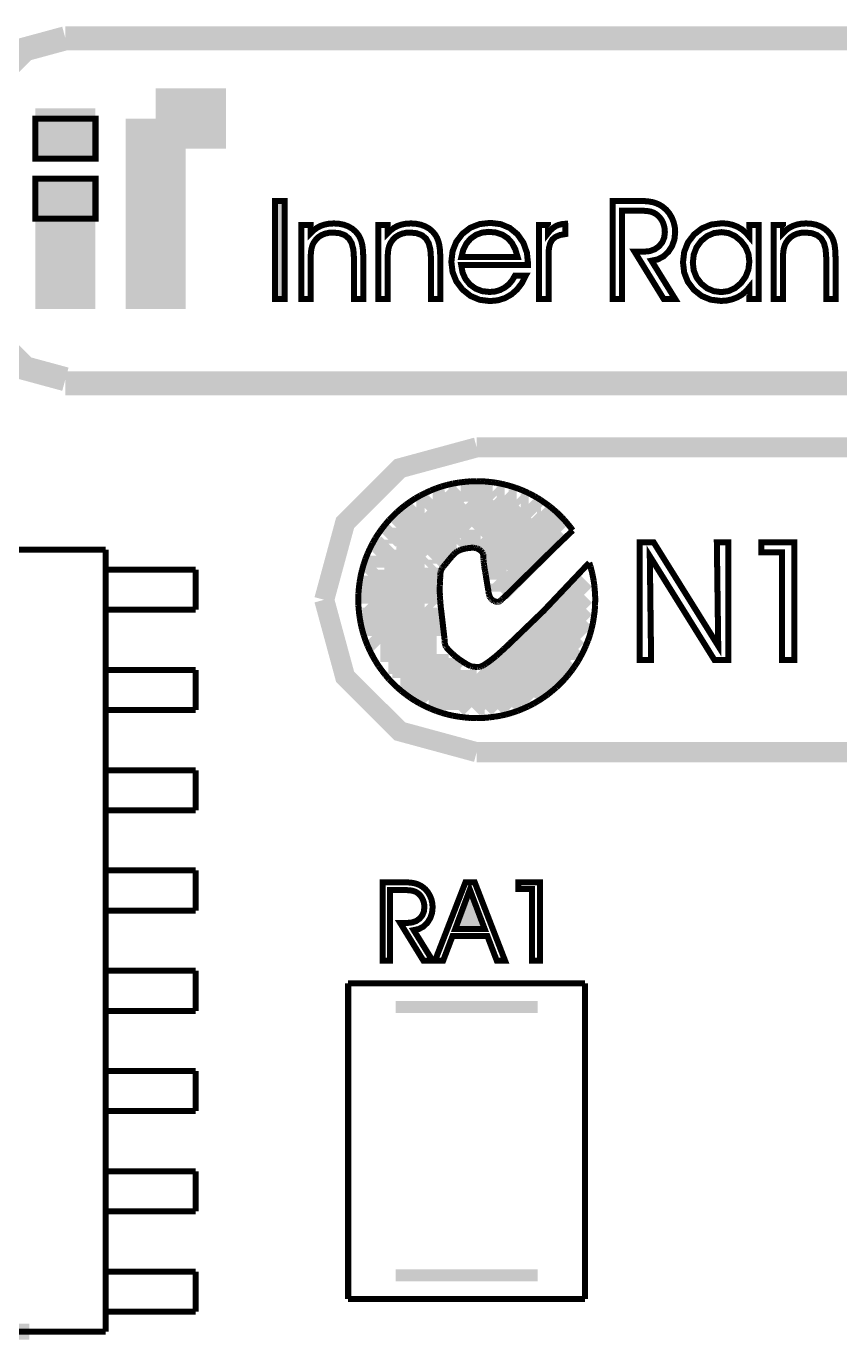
# Model space of a CAD drawing. Extents: x -1.96 to 2.19, y -1.6 to 2.11.
# Drawn here: x -0.038 to 0.368, y -0.251 to 0.404 of the extents above; entities that cross this region are included whole.
import ezdxf

# ---------------------------------------------------------------- set-up
doc = ezdxf.new("R2010")
doc.units = 0
doc.header["$LTSCALE"] = 0.000394
doc.layers.add('M4', color=7, linetype='CONTINUOUS')
doc.layers.add('TO', color=7, linetype='CONTINUOUS')

msp = doc.modelspace()

# ---------------------------------------------------------------- linework, layer by layer
at = {"layer": 'M4', "color": 7, "linetype": 'CONTINUOUS', "const_width": 0.003}
for points in [[(-0.148433, 0.143472), (0.001567, 0.143472)], [(0.001567, -0.246524), (0.001567, 0.143472)], [(0.001567, 0.133472), (0.046567, 0.133472)], [(0.046567, 0.113472), (0.046567, 0.133472)], [(0.001567, 0.113472), (0.046567, 0.113472)], [(0.001567, 0.083472), (0.046567, 0.083472)], [(0.046567, 0.063472), (0.046567, 0.083472)], [(0.001567, 0.063472), (0.046567, 0.063472)], [(0.001567, 0.033472), (0.046567, 0.033472)], [(0.046567, 0.013472), (0.046567, 0.033472)], [(0.001567, 0.013472), (0.046567, 0.013472)], [(0.001567, -0.016524), (0.046567, -0.016524)], [(0.046567, -0.036524), (0.046567, -0.016524)], [(0.001567, -0.036524), (0.046567, -0.036524)], [(0.001567, -0.066524), (0.046567, -0.066524)], [(0.046567, -0.086524), (0.046567, -0.066524)], [(0.122512, -0.072783), (0.240618, -0.072783)], [(0.122512, -0.230264), (0.122512, -0.072783)], [(0.240618, -0.230264), (0.240618, -0.072783)], [(0.001567, -0.086524), (0.046567, -0.086524)], [(0.001567, -0.116524), (0.046567, -0.116524)], [(0.046567, -0.136524), (0.046567, -0.116524)], [(0.001567, -0.136524), (0.046567, -0.136524)], [(0.001567, -0.166524), (0.046567, -0.166524)], [(0.046567, -0.186524), (0.046567, -0.166524)], [(0.001567, -0.186524), (0.046567, -0.186524)], [(0.001567, -0.216524), (0.046567, -0.216524)], [(0.046567, -0.236524), (0.046567, -0.216524)], [(0.122512, -0.230264), (0.240618, -0.230264)], [(0.001567, -0.236524), (0.046567, -0.236524)], [(-0.043433, -0.246524), (0.001567, -0.246524)]]:
    msp.add_lwpolyline(points, dxfattribs=at)
at = {"layer": 'TO', "color": 7, "linetype": 'CONTINUOUS'}
for points, const_width in [([(-0.018433, 0.398469), (-0.038592, 0.392994), (-0.052955, 0.378632), (-0.058429, 0.358472)], 0.012), ([(-0.018433, 0.398469), (-0.038592, 0.392994), (-0.052955, 0.378632), (-0.058429, 0.358472)], 0.012), ([(-0.018433, 0.398472), (0.446567, 0.398472)], 0.012), ([(-0.018433, 0.358472), (-0.018433, 0.363472)], 0.03), ([(0.026567, 0.358472), (0.061567, 0.358472)], 0.03), ([(0.026567, 0.263472), (0.026567, 0.358472)], 0.03), ([(-0.033433, 0.338472), (-0.003433, 0.338472), (-0.003433, 0.358472), (-0.033433, 0.358472), (-0.033433, 0.338472)], 0.003), ([(-0.033433, 0.308472), (-0.003433, 0.308472), (-0.003433, 0.328472), (-0.033433, 0.328472), (-0.033433, 0.308472)], 0.003), ([(-0.018433, 0.263472), (-0.018433, 0.308472)], 0.03), ([(0.090835, 0.268472), (0.086031, 0.268472), (0.086031, 0.31737), (0.090835, 0.31737), (0.090835, 0.268472)], 0.003), ([(0.090835, 0.268472), (0.086031, 0.268472), (0.086031, 0.31737), (0.090835, 0.31737), (0.090835, 0.268472)], 0.003), ([(0.259051, 0.312571), (0.259051, 0.268472), (0.254315, 0.268472), (0.254315, 0.31737), (0.267453, 0.31737), (0.27015, 0.317298), (0.272472, 0.317081), (0.274421, 0.31672), (0.276121, 0.316188), (0.277714, 0.315464), (0.279201, 0.314551), (0.281012, 0.313035), (0.282551, 0.31121), (0.283819, 0.309075), (0.284765, 0.306747), (0.285329, 0.304328), (0.285516, 0.301819), (0.285142, 0.298211), (0.284019, 0.294955), (0.282146, 0.292051), (0.279704, 0.289728), (0.27689, 0.288238), (0.273701, 0.287579), (0.285516, 0.268472), (0.279807, 0.268472), (0.265295, 0.292051), (0.269929, 0.292051), (0.272829, 0.292353), (0.275341, 0.293259), (0.277469, 0.294768), (0.279085, 0.296754), (0.280057, 0.299086), (0.280382, 0.30176), (0.280282, 0.30343), (0.279984, 0.304998), (0.279488, 0.306461), (0.278803, 0.307809), (0.277924, 0.309037), (0.27685, 0.31015), (0.275824, 0.310937), (0.274667, 0.31156), (0.273378, 0.31202), (0.27167, 0.312325), (0.269254, 0.312509), (0.266134, 0.312571), (0.259051, 0.312571)], 0.003), ([(0.259051, 0.312571), (0.259051, 0.268472), (0.254315, 0.268472), (0.254315, 0.31737), (0.267453, 0.31737), (0.27015, 0.317298), (0.272472, 0.317081), (0.274421, 0.31672), (0.276121, 0.316188), (0.277714, 0.315464), (0.279201, 0.314551), (0.281012, 0.313035), (0.282551, 0.31121), (0.283819, 0.309075), (0.284765, 0.306747), (0.285329, 0.304328), (0.285516, 0.301819), (0.285142, 0.298211), (0.284019, 0.294955), (0.282146, 0.292051), (0.279704, 0.289728), (0.27689, 0.288238), (0.273701, 0.287579), (0.285516, 0.268472), (0.279807, 0.268472), (0.265295, 0.292051), (0.269929, 0.292051), (0.272829, 0.292353), (0.275341, 0.293259), (0.277469, 0.294768), (0.279085, 0.296754), (0.280057, 0.299086), (0.280382, 0.30176), (0.280282, 0.30343), (0.279984, 0.304998), (0.279488, 0.306461), (0.278803, 0.307809), (0.277924, 0.309037), (0.27685, 0.31015), (0.275824, 0.310937), (0.274667, 0.31156), (0.273378, 0.31202), (0.27167, 0.312325), (0.269254, 0.312509), (0.266134, 0.312571), (0.259051, 0.312571)], 0.003), ([(0.212205, 0.285437), (0.178858, 0.285437), (0.179535, 0.281672), (0.180992, 0.278422), (0.183228, 0.275681), (0.186059, 0.273618), (0.189325, 0.272381), (0.193028, 0.271969), (0.19571, 0.272208), (0.198205, 0.272927), (0.200512, 0.274122), (0.202559, 0.275751), (0.204274, 0.277753), (0.20565, 0.28013), (0.211024, 0.28013), (0.209095, 0.276359), (0.206705, 0.273224), (0.203858, 0.27072), (0.200615, 0.268894), (0.197051, 0.267796), (0.193165, 0.267429), (0.188064, 0.268067), (0.183517, 0.269981), (0.179524, 0.273173), (0.176429, 0.27726), (0.174572, 0.281862), (0.173953, 0.286972), (0.17456, 0.292274), (0.17638, 0.296919), (0.179409, 0.300913), (0.183383, 0.303977), (0.188033, 0.305813), (0.193358, 0.306425), (0.198576, 0.305788), (0.203105, 0.303876), (0.206945, 0.300693), (0.209866, 0.296483), (0.21162, 0.291508), (0.212205, 0.285768), (0.212205, 0.285437)], 0.003), ([(0.212205, 0.285437), (0.178858, 0.285437), (0.179535, 0.281672), (0.180992, 0.278422), (0.183228, 0.275681), (0.186059, 0.273618), (0.189325, 0.272381), (0.193028, 0.271969), (0.19571, 0.272208), (0.198205, 0.272927), (0.200512, 0.274122), (0.202559, 0.275751), (0.204274, 0.277753), (0.20565, 0.28013), (0.211024, 0.28013), (0.209095, 0.276359), (0.206705, 0.273224), (0.203858, 0.27072), (0.200615, 0.268894), (0.197051, 0.267796), (0.193165, 0.267429), (0.188064, 0.268067), (0.183517, 0.269981), (0.179524, 0.273173), (0.176429, 0.27726), (0.174572, 0.281862), (0.173953, 0.286972), (0.17456, 0.292274), (0.17638, 0.296919), (0.179409, 0.300913), (0.183383, 0.303977), (0.188033, 0.305813), (0.193358, 0.306425), (0.198576, 0.305788), (0.203105, 0.303876), (0.206945, 0.300693), (0.209866, 0.296483), (0.21162, 0.291508), (0.212205, 0.285768), (0.212205, 0.285437)], 0.003), ([(0.099193, 0.305417), (0.103787, 0.305417), (0.103787, 0.301209), (0.10532, 0.302746), (0.107005, 0.303987), (0.108843, 0.304933), (0.110849, 0.305611), (0.113038, 0.306015), (0.115409, 0.30615), (0.118018, 0.305982), (0.120428, 0.305478), (0.122646, 0.304638), (0.124615, 0.303484), (0.126289, 0.302039), (0.127665, 0.300303), (0.128433, 0.298908), (0.129044, 0.297357), (0.1295, 0.29565), (0.129805, 0.293591), (0.129987, 0.290966), (0.130047, 0.287776), (0.130047, 0.268472), (0.125382, 0.268472), (0.125382, 0.28915), (0.125104, 0.293118), (0.124271, 0.296284), (0.122886, 0.298654), (0.12088, 0.300297), (0.118208, 0.301282), (0.114874, 0.30161), (0.112809, 0.301466), (0.110922, 0.301034), (0.109209, 0.300315), (0.107705, 0.29933), (0.106425, 0.298095), (0.10537, 0.296614), (0.104844, 0.295559), (0.104434, 0.294408), (0.104142, 0.293161), (0.103943, 0.291558), (0.103826, 0.289315), (0.103787, 0.286433), (0.103787, 0.268472), (0.099193, 0.268472), (0.099193, 0.305417)], 0.003), ([(0.099193, 0.305417), (0.103787, 0.305417), (0.103787, 0.301209), (0.10532, 0.302746), (0.107005, 0.303987), (0.108843, 0.304933), (0.110849, 0.305611), (0.113038, 0.306015), (0.115409, 0.30615), (0.118018, 0.305982), (0.120428, 0.305478), (0.122646, 0.304638), (0.124615, 0.303484), (0.126289, 0.302039), (0.127665, 0.300303), (0.128433, 0.298908), (0.129044, 0.297357), (0.1295, 0.29565), (0.129805, 0.293591), (0.129987, 0.290966), (0.130047, 0.287776), (0.130047, 0.268472), (0.125382, 0.268472), (0.125382, 0.28915), (0.125104, 0.293118), (0.124271, 0.296284), (0.122886, 0.298654), (0.12088, 0.300297), (0.118208, 0.301282), (0.114874, 0.30161), (0.112809, 0.301466), (0.110922, 0.301034), (0.109209, 0.300315), (0.107705, 0.29933), (0.106425, 0.298095), (0.10537, 0.296614), (0.104844, 0.295559), (0.104434, 0.294408), (0.104142, 0.293161), (0.103943, 0.291558), (0.103826, 0.289315), (0.103787, 0.286433), (0.103787, 0.268472), (0.099193, 0.268472), (0.099193, 0.305417)], 0.003), ([(0.137583, 0.305417), (0.142177, 0.305417), (0.142177, 0.301209), (0.14371, 0.302746), (0.145395, 0.303987), (0.147232, 0.304933), (0.149238, 0.305611), (0.151428, 0.306015), (0.153799, 0.30615), (0.156408, 0.305982), (0.158818, 0.305478), (0.161035, 0.304638), (0.163005, 0.303484), (0.164678, 0.302039), (0.166055, 0.300303), (0.166823, 0.298908), (0.167434, 0.297357), (0.16789, 0.29565), (0.168194, 0.293591), (0.168376, 0.290966), (0.168437, 0.287776), (0.168437, 0.268472), (0.163772, 0.268472), (0.163772, 0.28915), (0.163494, 0.293118), (0.162661, 0.296284), (0.161276, 0.298654), (0.159269, 0.300297), (0.156598, 0.301282), (0.153264, 0.30161), (0.151198, 0.301466), (0.149312, 0.301034), (0.147598, 0.300315), (0.146095, 0.29933), (0.144815, 0.298095), (0.14376, 0.296614), (0.143234, 0.295559), (0.142824, 0.294408), (0.142531, 0.293161), (0.142333, 0.291558), (0.142216, 0.289315), (0.142177, 0.286433), (0.142177, 0.268472), (0.137583, 0.268472), (0.137583, 0.305417)], 0.003), ([(0.137583, 0.305417), (0.142177, 0.305417), (0.142177, 0.301209), (0.14371, 0.302746), (0.145395, 0.303987), (0.147232, 0.304933), (0.149238, 0.305611), (0.151428, 0.306015), (0.153799, 0.30615), (0.156408, 0.305982), (0.158818, 0.305478), (0.161035, 0.304638), (0.163005, 0.303484), (0.164678, 0.302039), (0.166055, 0.300303), (0.166823, 0.298908), (0.167434, 0.297357), (0.16789, 0.29565), (0.168194, 0.293591), (0.168376, 0.290966), (0.168437, 0.287776), (0.168437, 0.268472), (0.163772, 0.268472), (0.163772, 0.28915), (0.163494, 0.293118), (0.162661, 0.296284), (0.161276, 0.298654), (0.159269, 0.300297), (0.156598, 0.301282), (0.153264, 0.30161), (0.151198, 0.301466), (0.149312, 0.301034), (0.147598, 0.300315), (0.146095, 0.29933), (0.144815, 0.298095), (0.14376, 0.296614), (0.143234, 0.295559), (0.142824, 0.294408), (0.142531, 0.293161), (0.142333, 0.291558), (0.142216, 0.289315), (0.142177, 0.286433), (0.142177, 0.268472), (0.137583, 0.268472), (0.137583, 0.305417)], 0.003), ([(0.206965, 0.289437), (0.205819, 0.293246), (0.204173, 0.296373), (0.202028, 0.298815), (0.199389, 0.300561), (0.196268, 0.301606), (0.192661, 0.301953), (0.189264, 0.301578), (0.18623, 0.300453), (0.183559, 0.298575), (0.181395, 0.296054), (0.179876, 0.29301), (0.178996, 0.289437), (0.206965, 0.289437)], 0.003), ([(0.206965, 0.289437), (0.205819, 0.293246), (0.204173, 0.296373), (0.202028, 0.298815), (0.199389, 0.300561), (0.196268, 0.301606), (0.192661, 0.301953), (0.189264, 0.301578), (0.18623, 0.300453), (0.183559, 0.298575), (0.181395, 0.296054), (0.179876, 0.29301), (0.178996, 0.289437), (0.206965, 0.289437)], 0.003), ([(0.222382, 0.268472), (0.217579, 0.268472), (0.217579, 0.305417), (0.222051, 0.305417), (0.222051, 0.301154), (0.223246, 0.302644), (0.224515, 0.303842), (0.225854, 0.304752), (0.227316, 0.30539), (0.228923, 0.305791), (0.230681, 0.305957), (0.230717, 0.300819), (0.228019, 0.300346), (0.225886, 0.299455), (0.224319, 0.29815), (0.223241, 0.296323), (0.222596, 0.293866), (0.222382, 0.29078), (0.222382, 0.268472)], 0.003), ([(0.222382, 0.268472), (0.217579, 0.268472), (0.217579, 0.305417), (0.222051, 0.305417), (0.222051, 0.301154), (0.223246, 0.302644), (0.224515, 0.303842), (0.225854, 0.304752), (0.227316, 0.30539), (0.228923, 0.305791), (0.230681, 0.305957), (0.230717, 0.300819), (0.228019, 0.300346), (0.225886, 0.299455), (0.224319, 0.29815), (0.223241, 0.296323), (0.222596, 0.293866), (0.222382, 0.29078), (0.222382, 0.268472)], 0.003), ([(0.322496, 0.274319), (0.320844, 0.272342), (0.318847, 0.270674), (0.3165, 0.269311), (0.313915, 0.268306), (0.311198, 0.267702), (0.30835, 0.2675), (0.30324, 0.268118), (0.298729, 0.269971), (0.294823, 0.273059), (0.291816, 0.277051), (0.290014, 0.281625), (0.289413, 0.28678), (0.290028, 0.292002), (0.291872, 0.296624), (0.294941, 0.30065), (0.298929, 0.303744), (0.303537, 0.305601), (0.308764, 0.30622), (0.311527, 0.306029), (0.314131, 0.305452), (0.316579, 0.304488), (0.318819, 0.303163), (0.320791, 0.3015), (0.322496, 0.2995), (0.322496, 0.305417), (0.327126, 0.305417), (0.327126, 0.268472), (0.322496, 0.268472), (0.322496, 0.274319)], 0.003), ([(0.322496, 0.274319), (0.320844, 0.272342), (0.318847, 0.270674), (0.3165, 0.269311), (0.313915, 0.268306), (0.311198, 0.267702), (0.30835, 0.2675), (0.30324, 0.268118), (0.298729, 0.269971), (0.294823, 0.273059), (0.291816, 0.277051), (0.290014, 0.281625), (0.289413, 0.28678), (0.290028, 0.292002), (0.291872, 0.296624), (0.294941, 0.30065), (0.298929, 0.303744), (0.303537, 0.305601), (0.308764, 0.30622), (0.311527, 0.306029), (0.314131, 0.305452), (0.316579, 0.304488), (0.318819, 0.303163), (0.320791, 0.3015), (0.322496, 0.2995), (0.322496, 0.305417), (0.327126, 0.305417), (0.327126, 0.268472), (0.322496, 0.268472), (0.322496, 0.274319)], 0.003), ([(0.322496, 0.287181), (0.32203, 0.290932), (0.320631, 0.29435), (0.318299, 0.297437), (0.315359, 0.299873), (0.312133, 0.301333), (0.308626, 0.301819), (0.304859, 0.301333), (0.301486, 0.299873), (0.298504, 0.297437), (0.296182, 0.294282), (0.294785, 0.29066), (0.294319, 0.286571), (0.294782, 0.282671), (0.29617, 0.279198), (0.29848, 0.276154), (0.301442, 0.273793), (0.304778, 0.272375), (0.308488, 0.271902), (0.312087, 0.272398), (0.315363, 0.27389), (0.318311, 0.276382), (0.320635, 0.279576), (0.32203, 0.283176), (0.322496, 0.287181)], 0.003), ([(0.322496, 0.287181), (0.32203, 0.290932), (0.320631, 0.29435), (0.318299, 0.297437), (0.315359, 0.299873), (0.312133, 0.301333), (0.308626, 0.301819), (0.304859, 0.301333), (0.301486, 0.299873), (0.298504, 0.297437), (0.296182, 0.294282), (0.294785, 0.29066), (0.294319, 0.286571), (0.294782, 0.282671), (0.29617, 0.279198), (0.29848, 0.276154), (0.301442, 0.273793), (0.304778, 0.272375), (0.308488, 0.271902), (0.312087, 0.272398), (0.315363, 0.27389), (0.318311, 0.276382), (0.320635, 0.279576), (0.32203, 0.283176), (0.322496, 0.287181)], 0.003), ([(0.334614, 0.305417), (0.339209, 0.305417), (0.339209, 0.301209), (0.340741, 0.302746), (0.342427, 0.303987), (0.344264, 0.304933), (0.34627, 0.305611), (0.34846, 0.306015), (0.350831, 0.30615), (0.353439, 0.305982), (0.35585, 0.305478), (0.358067, 0.304638), (0.360037, 0.303484), (0.36171, 0.302039), (0.363087, 0.300303), (0.363854, 0.298908), (0.364466, 0.297357), (0.364921, 0.29565), (0.365226, 0.293591), (0.365408, 0.290966), (0.365469, 0.287776), (0.365469, 0.268472), (0.360803, 0.268472), (0.360803, 0.28915), (0.360525, 0.293118), (0.359693, 0.296284), (0.358307, 0.298654), (0.356301, 0.300297), (0.35363, 0.301282), (0.350295, 0.30161), (0.34823, 0.301466), (0.346344, 0.301034), (0.34463, 0.300315), (0.343126, 0.29933), (0.341846, 0.298095), (0.340791, 0.296614), (0.340266, 0.295559), (0.339855, 0.294408), (0.339563, 0.293161), (0.339364, 0.291558), (0.339247, 0.289315), (0.339209, 0.286433), (0.339209, 0.268472), (0.334614, 0.268472), (0.334614, 0.305417)], 0.003), ([(0.334614, 0.305417), (0.339209, 0.305417), (0.339209, 0.301209), (0.340741, 0.302746), (0.342427, 0.303987), (0.344264, 0.304933), (0.34627, 0.305611), (0.34846, 0.306015), (0.350831, 0.30615), (0.353439, 0.305982), (0.35585, 0.305478), (0.358067, 0.304638), (0.360037, 0.303484), (0.36171, 0.302039), (0.363087, 0.300303), (0.363854, 0.298908), (0.364466, 0.297357), (0.364921, 0.29565), (0.365226, 0.293591), (0.365408, 0.290966), (0.365469, 0.287776), (0.365469, 0.268472), (0.360803, 0.268472), (0.360803, 0.28915), (0.360525, 0.293118), (0.359693, 0.296284), (0.358307, 0.298654), (0.356301, 0.300297), (0.35363, 0.301282), (0.350295, 0.30161), (0.34823, 0.301466), (0.346344, 0.301034), (0.34463, 0.300315), (0.343126, 0.29933), (0.341846, 0.298095), (0.340791, 0.296614), (0.340266, 0.295559), (0.339855, 0.294408), (0.339563, 0.293161), (0.339364, 0.291558), (0.339247, 0.289315), (0.339209, 0.286433), (0.339209, 0.268472), (0.334614, 0.268472), (0.334614, 0.305417)], 0.003), ([(-0.058429, 0.268472), (-0.052955, 0.248313), (-0.038592, 0.233951), (-0.018433, 0.228476)], 0.012), ([(-0.058429, 0.268472), (-0.052955, 0.248313), (-0.038592, 0.233951), (-0.018433, 0.228476)], 0.012), ([(-0.018433, 0.226472), (0.446567, 0.226472)], 0.012), ([(0.186571, 0.194472), (0.148263, 0.184071), (0.120973, 0.15678), (0.110571, 0.118472)], 0.01), ([(0.186571, 0.194472), (0.148263, 0.184071), (0.120973, 0.15678), (0.110571, 0.118472)], 0.01), ([(0.186567, 0.194472), (0.452567, 0.194472)], 0.01), ([(0.152567, 0.146472), (0.178567, 0.172472)], 0.01), ([(0.169087, 0.174965), (0.171894, 0.175768)], 0.003), ([(0.171894, 0.175768), (0.174756, 0.176425)], 0.003), ([(0.176567, 0.170472), (0.178567, 0.172472)], 0.01), ([(0.174756, 0.176425), (0.177622, 0.176909)], 0.003), ([(0.178567, 0.170472), (0.178567, 0.172472)], 0.01), ([(0.178567, 0.172472), (0.194567, 0.172472)], 0.01), ([(0.177622, 0.176909), (0.180594, 0.177276)], 0.003), ([(0.180594, 0.177276), (0.183606, 0.177555)], 0.003), ([(0.183606, 0.177555), (0.186634, 0.177602)], 0.003), ([(0.186634, 0.177602), (0.188469, 0.177555)], 0.003), ([(0.188469, 0.177555), (0.190299, 0.1775)], 0.003), ([(0.190299, 0.1775), (0.192087, 0.177335)], 0.003), ([(0.194567, 0.172472), (0.196567, 0.170472)], 0.01), ([(0.192087, 0.177335), (0.193917, 0.177173)], 0.003), ([(0.193917, 0.177173), (0.195705, 0.176909)], 0.003), ([(0.195705, 0.176909), (0.197433, 0.176638)], 0.003), ([(0.197433, 0.176638), (0.199224, 0.176256)], 0.003), ([(0.199224, 0.176256), (0.20089, 0.175866)], 0.003), ([(0.20089, 0.175866), (0.202618, 0.175394)], 0.003), ([(0.202618, 0.175394), (0.204295, 0.174909)], 0.003), ([(0.152567, 0.138472), (0.180567, 0.166472)], 0.01), ([(0.153594, 0.167512), (0.15602, 0.169075)], 0.003), ([(0.15602, 0.169075), (0.158508, 0.17048)], 0.003), ([(0.160567, 0.164472), (0.164567, 0.168472)], 0.01), ([(0.158508, 0.17048), (0.161043, 0.171772)], 0.003), ([(0.161043, 0.171772), (0.163634, 0.172961)], 0.003), ([(0.164567, 0.168472), (0.170567, 0.168472)], 0.01), ([(0.163634, 0.172961), (0.166343, 0.174039)], 0.003), ([(0.168567, 0.146472), (0.192567, 0.170472)], 0.01), ([(0.166343, 0.174039), (0.169087, 0.174965)], 0.003), ([(0.170567, 0.168472), (0.172567, 0.170472)], 0.01), ([(0.172567, 0.170472), (0.176567, 0.170472)], 0.01), ([(0.186567, 0.152472), (0.202567, 0.168472)], 0.01), ([(0.196567, 0.170472), (0.200567, 0.170472)], 0.01), ([(0.200567, 0.170472), (0.202567, 0.168472)], 0.01), ([(0.202567, 0.168472), (0.206567, 0.168472)], 0.01), ([(0.206567, 0.168472), (0.208567, 0.166472)], 0.01), ([(0.204295, 0.174909), (0.205969, 0.174366)], 0.003), ([(0.208567, 0.166472), (0.212567, 0.166472)], 0.01), ([(0.205969, 0.174366), (0.207587, 0.173772)], 0.003), ([(0.207587, 0.173772), (0.209209, 0.173122)], 0.003), ([(0.212567, 0.166472), (0.216567, 0.162472)], 0.01), ([(0.209209, 0.173122), (0.210823, 0.172417)], 0.003), ([(0.210823, 0.172417), (0.212398, 0.171713)], 0.003), ([(0.212398, 0.171713), (0.213906, 0.170906)], 0.003), ([(0.213906, 0.170906), (0.215417, 0.170098)], 0.003), ([(0.215417, 0.170098), (0.216917, 0.169236)], 0.003), ([(0.216917, 0.169236), (0.218386, 0.168315)], 0.003), ([(0.144902, 0.160327), (0.146902, 0.162268)], 0.003), ([(0.146902, 0.162268), (0.149055, 0.16411)], 0.003), ([(0.150567, 0.158472), (0.156567, 0.164472)], 0.01), ([(0.149055, 0.16411), (0.151323, 0.165882)], 0.003), ([(0.151323, 0.165882), (0.153594, 0.167512)], 0.003), ([(0.156567, 0.164472), (0.160567, 0.164472)], 0.01), ([(0.194567, 0.146472), (0.210567, 0.162472)], 0.01), ([(0.216567, 0.162472), (0.218567, 0.162472)], 0.01), ([(0.218567, 0.162472), (0.228567, 0.152472)], 0.01), ([(0.218386, 0.168315), (0.21978, 0.16735)], 0.003), ([(0.21978, 0.16735), (0.221185, 0.166374)], 0.003), ([(0.221185, 0.166374), (0.222594, 0.165346)], 0.003), ([(0.222594, 0.165346), (0.223949, 0.164276)], 0.003), ([(0.223949, 0.164276), (0.225236, 0.163189)], 0.003), ([(0.225236, 0.163189), (0.226543, 0.162059)], 0.003), ([(0.142567, 0.148472), (0.146567, 0.152472)], 0.01), ([(0.139283, 0.15385), (0.141067, 0.156114)], 0.003), ([(0.141067, 0.156114), (0.142906, 0.158276)], 0.003), ([(0.142906, 0.158276), (0.144902, 0.160327)], 0.003), ([(0.146567, 0.154472), (0.150567, 0.158472)], 0.01), ([(0.146567, 0.152472), (0.146567, 0.154472)], 0.01), ([(0.198567, 0.136472), (0.220567, 0.158472)], 0.01), ([(0.198567, 0.122472), (0.228567, 0.152472)], 0.01), ([(0.226543, 0.162059), (0.22778, 0.160866)], 0.003), ([(0.22778, 0.160866), (0.228965, 0.159673)], 0.003), ([(0.228965, 0.159673), (0.230154, 0.158382)], 0.003), ([(0.230154, 0.158382), (0.231295, 0.15713)], 0.003), ([(0.231295, 0.15713), (0.232366, 0.155783)], 0.003), ([(0.232366, 0.155783), (0.233453, 0.154445)], 0.003), ([(0.136567, 0.140472), (0.142567, 0.146472)], 0.01), ([(0.134697, 0.146665), (0.136094, 0.149154)], 0.003), ([(0.136094, 0.149154), (0.137661, 0.151579)], 0.003), ([(0.137661, 0.151579), (0.139283, 0.15385)], 0.003), ([(0.142567, 0.146472), (0.142567, 0.148472)], 0.01), ([(0.146567, 0.148472), (0.162567, 0.148472)], 0.01), ([(0.164567, 0.138472), (0.172567, 0.146472)], 0.01), ([(0.172567, 0.146472), (0.176567, 0.146472)], 0.01), ([(0.176567, 0.146472), (0.178567, 0.148472)], 0.01), ([(0.178567, 0.148472), (0.188567, 0.148472)], 0.01), ([(0.188567, 0.148472), (0.196567, 0.140472)], 0.01), ([(0.225669, 0.144665), (0.234476, 0.153087)], 0.003), ([(0.233453, 0.154445), (0.234476, 0.153087)], 0.003), ([(0.132209, 0.141543), (0.133398, 0.144138)], 0.003), ([(0.136567, 0.134472), (0.136567, 0.140472)], 0.01), ([(0.133398, 0.144138), (0.134697, 0.146665)], 0.003), ([(0.17665, 0.142406), (0.177555, 0.142941)], 0.003), ([(0.177555, 0.142941), (0.17848, 0.143327)], 0.003), ([(0.17848, 0.143327), (0.17913, 0.143535)], 0.003), ([(0.17913, 0.143535), (0.179886, 0.143752)], 0.003), ([(0.179886, 0.143752), (0.180705, 0.143969)], 0.003), ([(0.180705, 0.143969), (0.181567, 0.144138)], 0.003), ([(0.181567, 0.144138), (0.182362, 0.14424)], 0.003), ([(0.182362, 0.14424), (0.183181, 0.144346)], 0.003), ([(0.183181, 0.144346), (0.183933, 0.144398)], 0.003), ([(0.183933, 0.144398), (0.184587, 0.144398)], 0.003), ([(0.184587, 0.144398), (0.185075, 0.144398)], 0.003), ([(0.185075, 0.144398), (0.18561, 0.144346)], 0.003), ([(0.18561, 0.144346), (0.186043, 0.14424)], 0.003), ([(0.186043, 0.14424), (0.186531, 0.144138)], 0.003), ([(0.186531, 0.144138), (0.186965, 0.143969)], 0.003), ([(0.186965, 0.143969), (0.18739, 0.143752)], 0.003), ([(0.18739, 0.143752), (0.187823, 0.143535)], 0.003), ([(0.187823, 0.143535), (0.188244, 0.143209)], 0.003), ([(0.188244, 0.143209), (0.188795, 0.142776)], 0.003), ([(0.188795, 0.142776), (0.189169, 0.142346)], 0.003), ([(0.196567, 0.128472), (0.196567, 0.140472)], 0.01), ([(0.20148, 0.120862), (0.225669, 0.144665)], 0.003), ([(0.306976, 0.095488), (0.306287, 0.14715), (0.312012, 0.14715), (0.312012, 0.088472), (0.305079, 0.088472), (0.272878, 0.140217), (0.273524, 0.088472), (0.267846, 0.088472), (0.267846, 0.14715), (0.274776, 0.14715), (0.306976, 0.095488)], 0.003), ([(0.306976, 0.095488), (0.306287, 0.14715), (0.312012, 0.14715), (0.312012, 0.088472), (0.305079, 0.088472), (0.272878, 0.140217), (0.273524, 0.088472), (0.267846, 0.088472), (0.267846, 0.14715), (0.274776, 0.14715), (0.306976, 0.095488)], 0.003), ([(0.344843, 0.088472), (0.338724, 0.088472), (0.338724, 0.142114), (0.328488, 0.142114), (0.328488, 0.14715), (0.344843, 0.14715), (0.344843, 0.088472)], 0.003), ([(0.344843, 0.088472), (0.338724, 0.088472), (0.338724, 0.142114), (0.328488, 0.142114), (0.328488, 0.14715), (0.344843, 0.14715), (0.344843, 0.088472)], 0.003), ([(0.132567, 0.130472), (0.136567, 0.134472)], 0.01), ([(0.129409, 0.133276), (0.130209, 0.136091)], 0.003), ([(0.130209, 0.136091), (0.13113, 0.138835)], 0.003), ([(0.13113, 0.138835), (0.132209, 0.141543)], 0.003), ([(0.140567, 0.138472), (0.160567, 0.138472)], 0.01), ([(0.162567, 0.134472), (0.164567, 0.136472)], 0.01), ([(0.162567, 0.116472), (0.162567, 0.134472)], 0.01), ([(0.164567, 0.136472), (0.164567, 0.138472)], 0.01), ([(0.170331, 0.135441), (0.170823, 0.136091)], 0.003), ([(0.170823, 0.136091), (0.171461, 0.13678)], 0.003), ([(0.171461, 0.13678), (0.172169, 0.137646)], 0.003), ([(0.172169, 0.137646), (0.17276, 0.138409)], 0.003), ([(0.17276, 0.138409), (0.173469, 0.139217)], 0.003), ([(0.173469, 0.139217), (0.174217, 0.140071)], 0.003), ([(0.174217, 0.140071), (0.174976, 0.140949)], 0.003), ([(0.174976, 0.140949), (0.175791, 0.141697)], 0.003), ([(0.175791, 0.141697), (0.17665, 0.142406)], 0.003), ([(0.189169, 0.142346), (0.189488, 0.141969)], 0.003), ([(0.189488, 0.141969), (0.189661, 0.141543)], 0.003), ([(0.189661, 0.141543), (0.189819, 0.141106)], 0.003), ([(0.189819, 0.141106), (0.189866, 0.140626)], 0.003), ([(0.189866, 0.140626), (0.189925, 0.140071)], 0.003), ([(0.189925, 0.139429), (0.189925, 0.140071)], 0.003), ([(0.189925, 0.138941), (0.189925, 0.139429)], 0.003), ([(0.189925, 0.138941), (0.189984, 0.138465)], 0.003), ([(0.189984, 0.137921), (0.189984, 0.138465)], 0.003), ([(0.189984, 0.137921), (0.190031, 0.137386)], 0.003), ([(0.190031, 0.137386), (0.190146, 0.136839)], 0.003), ([(0.190146, 0.136839), (0.190201, 0.136248)], 0.003), ([(0.190201, 0.136248), (0.190299, 0.135657)], 0.003), ([(0.219953, 0.112972), (0.242681, 0.136957)], 0.003), ([(0.242681, 0.136957), (0.243055, 0.135866)], 0.003), ([(0.12826, 0.127555), (0.128756, 0.130409)], 0.003), ([(0.128756, 0.130409), (0.129409, 0.133276)], 0.003), ([(0.132567, 0.116472), (0.132567, 0.130472)], 0.01), ([(0.136567, 0.128472), (0.158567, 0.128472)], 0.01), ([(0.168331, 0.128795), (0.168437, 0.129717)], 0.003), ([(0.168437, 0.130528), (0.168488, 0.131213)], 0.003), ([(0.168437, 0.129717), (0.168437, 0.130528)], 0.003), ([(0.168488, 0.131213), (0.168543, 0.131819)], 0.003), ([(0.168543, 0.131819), (0.168606, 0.132354)], 0.003), ([(0.168606, 0.132354), (0.168705, 0.132791)], 0.003), ([(0.168705, 0.132791), (0.16887, 0.133228)], 0.003), ([(0.16887, 0.133228), (0.169035, 0.133598)], 0.003), ([(0.169035, 0.133598), (0.16924, 0.134039)], 0.003), ([(0.16924, 0.134039), (0.169524, 0.134465)], 0.003), ([(0.169524, 0.134465), (0.169894, 0.13489)], 0.003), ([(0.169894, 0.13489), (0.170331, 0.135441)], 0.003), ([(0.176567, 0.064472), (0.240567, 0.128472)], 0.01), ([(0.190299, 0.135657), (0.190354, 0.135059)], 0.003), ([(0.190354, 0.135059), (0.190465, 0.134409)], 0.003), ([(0.190465, 0.134409), (0.190583, 0.133811)], 0.003), ([(0.190583, 0.133811), (0.190681, 0.133228)], 0.003), ([(0.190681, 0.133228), (0.190795, 0.132685)], 0.003), ([(0.190795, 0.132685), (0.190854, 0.132142)], 0.003), ([(0.190854, 0.132142), (0.190953, 0.131598)], 0.003), ([(0.190953, 0.131598), (0.191051, 0.131114)], 0.003), ([(0.191051, 0.131114), (0.191106, 0.130626)], 0.003), ([(0.191106, 0.130626), (0.192197, 0.124205)], 0.003), ([(0.196567, 0.128472), (0.198567, 0.126472)], 0.01), ([(0.198567, 0.122472), (0.198567, 0.126472)], 0.01), ([(0.243055, 0.135866), (0.243386, 0.134791)], 0.003), ([(0.243386, 0.134791), (0.243657, 0.133665)], 0.003), ([(0.243657, 0.133665), (0.243972, 0.132516)], 0.003), ([(0.243972, 0.132516), (0.244248, 0.13139)], 0.003), ([(0.244248, 0.13139), (0.244457, 0.130256)], 0.003), ([(0.244457, 0.130256), (0.244673, 0.129118)], 0.003), ([(0.127614, 0.121563), (0.127886, 0.124583)], 0.003), ([(0.127886, 0.124583), (0.12826, 0.127555)], 0.003), ([(0.168161, 0.12485), (0.168224, 0.125776)], 0.003), ([(0.168161, 0.123992), (0.168161, 0.12485)], 0.003), ([(0.168161, 0.123126), (0.168161, 0.123992)], 0.003), ([(0.168161, 0.122209), (0.168161, 0.123126)], 0.003), ([(0.168224, 0.126689), (0.168283, 0.127661)], 0.003), ([(0.168224, 0.125776), (0.168224, 0.126689)], 0.003), ([(0.168283, 0.127661), (0.168331, 0.128795)], 0.003), ([(0.184567, 0.064472), (0.240567, 0.120472)], 0.01), ([(0.192197, 0.124205), (0.192295, 0.123559)], 0.003), ([(0.192295, 0.123559), (0.192354, 0.122894)], 0.003), ([(0.244673, 0.129118), (0.244894, 0.127984)], 0.003), ([(0.244894, 0.127984), (0.245047, 0.126854)], 0.003), ([(0.245047, 0.126854), (0.245224, 0.125657)], 0.003), ([(0.245224, 0.125657), (0.245339, 0.124476)], 0.003), ([(0.245339, 0.124476), (0.245421, 0.12328)], 0.003), ([(0.245421, 0.12328), (0.245539, 0.122102)], 0.003), ([(0.110571, 0.118472), (0.120973, 0.080165), (0.148263, 0.052874), (0.186571, 0.042472)], 0.01), ([(0.110571, 0.118472), (0.120973, 0.080165), (0.148263, 0.052874), (0.186571, 0.042472)], 0.01), ([(0.127567, 0.118539), (0.127614, 0.121563)], 0.003), ([(0.127567, 0.118539), (0.127614, 0.115512)], 0.003), ([(0.132567, 0.116472), (0.134567, 0.114472)], 0.01), ([(0.134567, 0.118472), (0.160567, 0.118472)], 0.01), ([(0.134567, 0.100472), (0.134567, 0.114472)], 0.01), ([(0.162567, 0.116472), (0.164567, 0.114472)], 0.01), ([(0.164567, 0.100472), (0.164567, 0.114472)], 0.01), ([(0.168161, 0.122209), (0.168224, 0.121339)], 0.003), ([(0.168224, 0.121339), (0.168283, 0.120539)], 0.003), ([(0.168283, 0.119665), (0.168283, 0.120539)], 0.003), ([(0.168283, 0.119665), (0.168331, 0.118803)], 0.003), ([(0.168331, 0.118803), (0.168437, 0.117886)], 0.003), ([(0.168437, 0.117886), (0.168488, 0.117031)], 0.003), ([(0.168488, 0.117031), (0.168543, 0.116169)], 0.003), ([(0.190567, 0.064472), (0.240567, 0.114472)], 0.01), ([(0.192354, 0.122894), (0.192516, 0.12215)], 0.003), ([(0.192516, 0.12215), (0.192634, 0.121445)], 0.003), ([(0.192634, 0.121445), (0.192846, 0.120752)], 0.003), ([(0.192846, 0.120752), (0.193067, 0.120043)], 0.003), ([(0.193067, 0.120043), (0.193382, 0.119469)], 0.003), ([(0.193382, 0.119469), (0.193709, 0.118969)], 0.003), ([(0.193709, 0.118969), (0.19398, 0.118697)], 0.003), ([(0.19398, 0.118697), (0.194303, 0.118429)], 0.003), ([(0.194303, 0.118429), (0.194732, 0.118169)], 0.003), ([(0.194732, 0.118169), (0.195161, 0.117886)], 0.003), ([(0.195161, 0.117886), (0.195654, 0.117685)], 0.003), ([(0.195654, 0.117685), (0.196146, 0.117555)], 0.003), ([(0.196146, 0.117555), (0.196571, 0.117453)], 0.003), ([(0.196571, 0.117453), (0.196945, 0.117409)], 0.003), ([(0.196945, 0.117409), (0.197327, 0.117453)], 0.003), ([(0.197327, 0.117453), (0.197654, 0.117555)], 0.003), ([(0.197654, 0.117555), (0.198028, 0.117736)], 0.003), ([(0.198028, 0.117736), (0.198354, 0.117953)], 0.003), ([(0.198354, 0.117953), (0.19863, 0.118209)], 0.003), ([(0.19863, 0.118209), (0.198945, 0.118484)], 0.003), ([(0.198945, 0.118484), (0.199224, 0.118752)], 0.003), ([(0.199224, 0.118752), (0.199421, 0.118969)], 0.003), ([(0.199421, 0.118969), (0.20148, 0.120862)], 0.003), ([(0.245539, 0.122102), (0.245602, 0.120906)], 0.003), ([(0.245602, 0.120906), (0.245654, 0.119717)], 0.003), ([(0.245602, 0.115512), (0.245654, 0.118539)], 0.003), ([(0.245654, 0.118539), (0.245654, 0.119717)], 0.003), ([(0.127614, 0.115512), (0.127886, 0.112492)], 0.003), ([(0.127886, 0.112492), (0.12826, 0.10952)], 0.003), ([(0.136567, 0.108472), (0.162567, 0.108472)], 0.01), ([(0.168543, 0.116169), (0.168654, 0.115252)], 0.003), ([(0.168654, 0.115252), (0.168768, 0.114323)], 0.003), ([(0.168768, 0.114323), (0.16887, 0.113358)], 0.003), ([(0.16887, 0.113358), (0.170547, 0.098945)], 0.003), ([(0.196567, 0.064472), (0.240567, 0.108472)], 0.01), ([(0.204567, 0.098134), (0.219953, 0.112972)], 0.003), ([(0.244949, 0.10952), (0.245339, 0.112492)], 0.003), ([(0.245339, 0.112492), (0.245602, 0.115512)], 0.003), ([(0.12826, 0.10952), (0.128756, 0.106665)], 0.003), ([(0.128756, 0.106665), (0.129409, 0.103795)], 0.003), ([(0.129409, 0.103795), (0.130209, 0.100984)], 0.003), ([(0.134567, 0.100472), (0.138567, 0.096472)], 0.01), ([(0.202567, 0.066472), (0.236567, 0.100472)], 0.01), ([(0.243012, 0.100984), (0.243807, 0.103795)], 0.003), ([(0.243807, 0.103795), (0.244457, 0.106665)], 0.003), ([(0.244457, 0.106665), (0.244949, 0.10952)], 0.003), ([(0.130209, 0.100984), (0.13113, 0.098248)], 0.003), ([(0.13113, 0.098248), (0.132209, 0.095531)], 0.003), ([(0.138567, 0.098472), (0.166567, 0.098472)], 0.01), ([(0.170547, 0.098398), (0.170547, 0.098945)], 0.003), ([(0.170547, 0.098398), (0.170598, 0.097858)], 0.003), ([(0.170598, 0.097858), (0.170642, 0.097264)], 0.003), ([(0.170642, 0.097264), (0.170713, 0.096677)], 0.003), ([(0.202193, 0.095866), (0.203094, 0.096783)], 0.003), ([(0.206567, 0.068472), (0.234567, 0.096472)], 0.01), ([(0.203094, 0.096783), (0.203909, 0.097531)], 0.003), ([(0.203909, 0.097531), (0.204567, 0.098134)], 0.003), ([(0.241, 0.095531), (0.242091, 0.098248)], 0.003), ([(0.242091, 0.098248), (0.243012, 0.100984)], 0.003), ([(0.132209, 0.095531), (0.133398, 0.092949)], 0.003), ([(0.133398, 0.092949), (0.134697, 0.090409)], 0.003), ([(0.134697, 0.090409), (0.136094, 0.087921)], 0.003), ([(0.138567, 0.092472), (0.166567, 0.092472)], 0.01), ([(0.170713, 0.096677), (0.170874, 0.096087)], 0.003), ([(0.170874, 0.096087), (0.171028, 0.095531)], 0.003), ([(0.171028, 0.095531), (0.171244, 0.094996)], 0.003), ([(0.171244, 0.094996), (0.171571, 0.094571)], 0.003), ([(0.171571, 0.094571), (0.17211, 0.093972)], 0.003), ([(0.17211, 0.093972), (0.17265, 0.093382)], 0.003), ([(0.17265, 0.093382), (0.173291, 0.092728)], 0.003), ([(0.173291, 0.092728), (0.173894, 0.092138)], 0.003), ([(0.173894, 0.092138), (0.174543, 0.091543)], 0.003), ([(0.174543, 0.091543), (0.175146, 0.090937)], 0.003), ([(0.175146, 0.090937), (0.175791, 0.090409)], 0.003), ([(0.175791, 0.090409), (0.17637, 0.089933)], 0.003), ([(0.194949, 0.08939), (0.196295, 0.090457)], 0.003), ([(0.196295, 0.090457), (0.197543, 0.091598)], 0.003), ([(0.197543, 0.091598), (0.198835, 0.092728)], 0.003), ([(0.198835, 0.092728), (0.200028, 0.093866)], 0.003), ([(0.200028, 0.093866), (0.201165, 0.094886)], 0.003), ([(0.201165, 0.094886), (0.202193, 0.095866)], 0.003), ([(0.214567, 0.070472), (0.232567, 0.088472)], 0.01), ([(0.232567, 0.088472), (0.232567, 0.092472)], 0.01), ([(0.237122, 0.087921), (0.238524, 0.090409)], 0.003), ([(0.238524, 0.090409), (0.239823, 0.092949)], 0.003), ([(0.239823, 0.092949), (0.241, 0.095531)], 0.003), ([(0.136094, 0.087921), (0.137661, 0.085496)], 0.003), ([(0.137661, 0.085496), (0.139283, 0.083224)], 0.003), ([(0.142567, 0.086472), (0.172567, 0.086472)], 0.01), ([(0.144567, 0.084472), (0.178567, 0.084472)], 0.01), ([(0.172567, 0.086472), (0.176567, 0.082472)], 0.01), ([(0.17637, 0.089933), (0.177083, 0.08939)], 0.003), ([(0.177083, 0.08939), (0.177992, 0.088693)], 0.003), ([(0.177992, 0.088693), (0.17913, 0.087921)], 0.003), ([(0.17913, 0.087921), (0.180319, 0.087177)], 0.003), ([(0.180319, 0.087177), (0.181508, 0.086417)], 0.003), ([(0.181508, 0.086417), (0.182646, 0.085827)], 0.003), ([(0.182646, 0.085827), (0.183606, 0.085339)], 0.003), ([(0.183606, 0.085339), (0.184421, 0.085173)], 0.003), ([(0.184421, 0.085173), (0.187169, 0.084898)], 0.003), ([(0.187169, 0.084898), (0.187984, 0.085)], 0.003), ([(0.187984, 0.085), (0.188953, 0.085339)], 0.003), ([(0.188953, 0.085339), (0.190031, 0.085874)], 0.003), ([(0.190031, 0.085874), (0.191165, 0.086571)], 0.003), ([(0.191165, 0.086571), (0.192406, 0.087441)], 0.003), ([(0.192406, 0.087441), (0.193646, 0.088354)], 0.003), ([(0.193646, 0.088354), (0.194949, 0.08939)], 0.003), ([(0.233933, 0.083224), (0.235555, 0.085496)], 0.003), ([(0.235555, 0.085496), (0.237122, 0.087921)], 0.003), ([(0.139283, 0.083224), (0.141067, 0.080961)], 0.003), ([(0.141067, 0.080961), (0.142906, 0.078799)], 0.003), ([(0.142906, 0.078799), (0.144902, 0.076807)], 0.003), ([(0.148567, 0.078472), (0.186567, 0.078472)], 0.01), ([(0.152567, 0.078472), (0.162567, 0.068472)], 0.01), ([(0.22837, 0.076807), (0.230311, 0.078799)], 0.003), ([(0.230311, 0.078799), (0.232154, 0.080961)], 0.003), ([(0.232154, 0.080961), (0.233933, 0.083224)], 0.003), ([(0.144902, 0.076807), (0.146902, 0.074807)], 0.003), ([(0.146902, 0.074807), (0.149055, 0.072976)], 0.003), ([(0.149055, 0.072976), (0.151323, 0.071193)], 0.003), ([(0.151323, 0.071193), (0.153594, 0.069563)], 0.003), ([(0.162567, 0.068472), (0.178567, 0.068472)], 0.01), ([(0.168567, 0.072472), (0.174567, 0.066472)], 0.01), ([(0.219622, 0.069563), (0.221933, 0.071193)], 0.003), ([(0.221933, 0.071193), (0.224161, 0.072976)], 0.003), ([(0.224161, 0.072976), (0.226319, 0.074807)], 0.003), ([(0.226319, 0.074807), (0.22837, 0.076807)], 0.003), ([(0.153594, 0.069563), (0.15602, 0.068)], 0.003), ([(0.15602, 0.068), (0.158508, 0.066598)], 0.003), ([(0.158508, 0.066598), (0.161043, 0.065303)], 0.003), ([(0.161043, 0.065303), (0.163634, 0.064114)], 0.003), ([(0.163634, 0.064114), (0.166343, 0.063035)], 0.003), ([(0.188567, 0.064472), (0.190567, 0.064472)], 0.01), ([(0.206933, 0.063035), (0.209587, 0.064114)], 0.003), ([(0.209587, 0.064114), (0.212232, 0.065303)], 0.003), ([(0.212232, 0.065303), (0.214772, 0.066598)], 0.003), ([(0.214772, 0.066598), (0.217197, 0.068)], 0.003), ([(0.217197, 0.068), (0.219622, 0.069563)], 0.003), ([(0.166343, 0.063035), (0.169087, 0.06211)], 0.003), ([(0.169087, 0.06211), (0.171894, 0.061315)], 0.003), ([(0.171894, 0.061315), (0.174756, 0.060661)], 0.003), ([(0.174756, 0.060661), (0.177622, 0.060177)], 0.003), ([(0.177622, 0.060177), (0.180594, 0.059799)], 0.003), ([(0.180594, 0.059799), (0.183606, 0.05952)], 0.003), ([(0.183606, 0.05952), (0.186634, 0.059472)], 0.003), ([(0.186634, 0.059472), (0.189661, 0.05952)], 0.003), ([(0.189661, 0.05952), (0.192673, 0.059799)], 0.003), ([(0.192673, 0.059799), (0.195594, 0.060177)], 0.003), ([(0.195594, 0.060177), (0.198512, 0.060661)], 0.003), ([(0.198512, 0.060661), (0.20137, 0.061315)], 0.003), ([(0.20137, 0.061315), (0.204193, 0.06211)], 0.003), ([(0.204193, 0.06211), (0.206933, 0.063035)], 0.003), ([(0.186567, 0.042472), (0.452567, 0.042472)], 0.01), ([(0.143441, -0.026252), (0.143441, -0.061528), (0.139654, -0.061528), (0.139654, -0.022409), (0.150161, -0.022409), (0.152321, -0.022467), (0.154178, -0.022642), (0.155736, -0.022933), (0.157098, -0.023357), (0.158372, -0.023935), (0.159563, -0.024665), (0.161012, -0.025878), (0.162242, -0.027338), (0.163256, -0.029047), (0.164012, -0.03091), (0.164464, -0.032844), (0.164614, -0.03485), (0.164315, -0.037737), (0.163416, -0.040343), (0.161917, -0.042665), (0.159964, -0.044524), (0.157713, -0.045715), (0.155161, -0.04624), (0.164614, -0.061528), (0.160047, -0.061528), (0.148437, -0.042665), (0.152142, -0.042665), (0.154462, -0.042424), (0.156473, -0.041699), (0.158177, -0.040492), (0.159468, -0.038903), (0.160245, -0.037037), (0.160504, -0.034898), (0.160425, -0.033563), (0.160188, -0.032309), (0.159791, -0.031138), (0.159244, -0.030059), (0.158541, -0.029075), (0.157681, -0.028185), (0.156858, -0.027555), (0.155932, -0.027057), (0.154902, -0.026689), (0.153536, -0.026446), (0.151604, -0.026301), (0.149106, -0.026252), (0.143441, -0.026252)], 0.003), ([(0.143441, -0.026252), (0.143441, -0.061528), (0.139654, -0.061528), (0.139654, -0.022409), (0.150161, -0.022409), (0.152321, -0.022467), (0.154178, -0.022642), (0.155736, -0.022933), (0.157098, -0.023357), (0.158372, -0.023935), (0.159563, -0.024665), (0.161012, -0.025878), (0.162242, -0.027338), (0.163256, -0.029047), (0.164012, -0.03091), (0.164464, -0.032844), (0.164614, -0.03485), (0.164315, -0.037737), (0.163416, -0.040343), (0.161917, -0.042665), (0.159964, -0.044524), (0.157713, -0.045715), (0.155161, -0.04624), (0.164614, -0.061528), (0.160047, -0.061528), (0.148437, -0.042665), (0.152142, -0.042665), (0.154462, -0.042424), (0.156473, -0.041699), (0.158177, -0.040492), (0.159468, -0.038903), (0.160245, -0.037037), (0.160504, -0.034898), (0.160425, -0.033563), (0.160188, -0.032309), (0.159791, -0.031138), (0.159244, -0.030059), (0.158541, -0.029075), (0.157681, -0.028185), (0.156858, -0.027555), (0.155932, -0.027057), (0.154902, -0.026689), (0.153536, -0.026446), (0.151604, -0.026301), (0.149106, -0.026252), (0.143441, -0.026252)], 0.003), ([(0.169846, -0.061528), (0.165795, -0.061528), (0.180972, -0.022409), (0.185594, -0.022409), (0.200724, -0.061528), (0.196614, -0.061528), (0.191937, -0.049248), (0.174524, -0.049248), (0.169846, -0.061528)], 0.003), ([(0.169846, -0.061528), (0.165795, -0.061528), (0.180972, -0.022409), (0.185594, -0.022409), (0.200724, -0.061528), (0.196614, -0.061528), (0.191937, -0.049248), (0.174524, -0.049248), (0.169846, -0.061528)], 0.003), ([(0.190591, -0.045728), (0.183173, -0.026087), (0.175862, -0.045728), (0.190591, -0.045728)], 0.003), ([(0.190591, -0.045728), (0.183173, -0.026087), (0.175862, -0.045728), (0.190591, -0.045728)], 0.003), ([(0.218173, -0.061528), (0.214091, -0.061528), (0.214091, -0.025764), (0.207268, -0.025764), (0.207268, -0.022409), (0.218173, -0.022409), (0.218173, -0.061528)], 0.003), ([(0.218173, -0.061528), (0.214091, -0.061528), (0.214091, -0.025764), (0.207268, -0.025764), (0.207268, -0.022409), (0.218173, -0.022409), (0.218173, -0.061528)], 0.003), ([(0.146134, -0.084594), (0.216996, -0.084594)], 0.005906), ([(0.146134, -0.218453), (0.216996, -0.218453)], 0.005906), ([(-0.053433, -0.246524), (-0.036433, -0.246524)], 0.008)]:
    msp.add_lwpolyline(points, dxfattribs=dict(at, const_width=const_width))
at = {"layer": 'TO', "color": 7}
for points in [[(-0.033433, 0.338472), (-0.003433, 0.338472), (-0.033433, 0.358472), (-0.003433, 0.358472)], [(-0.033433, 0.308472), (-0.003433, 0.308472), (-0.033433, 0.328472), (-0.003433, 0.328472)], [(0.090835, 0.268472), (0.086031, 0.268472), (0.090835, 0.31737), (0.086031, 0.31737)], [(0.190591, -0.045728), (0.183173, -0.026087), (0.190591, -0.045728), (0.175862, -0.045728)]]:
    msp.add_solid(points, dxfattribs=at)

doc.saveas('drawing.dxf')
